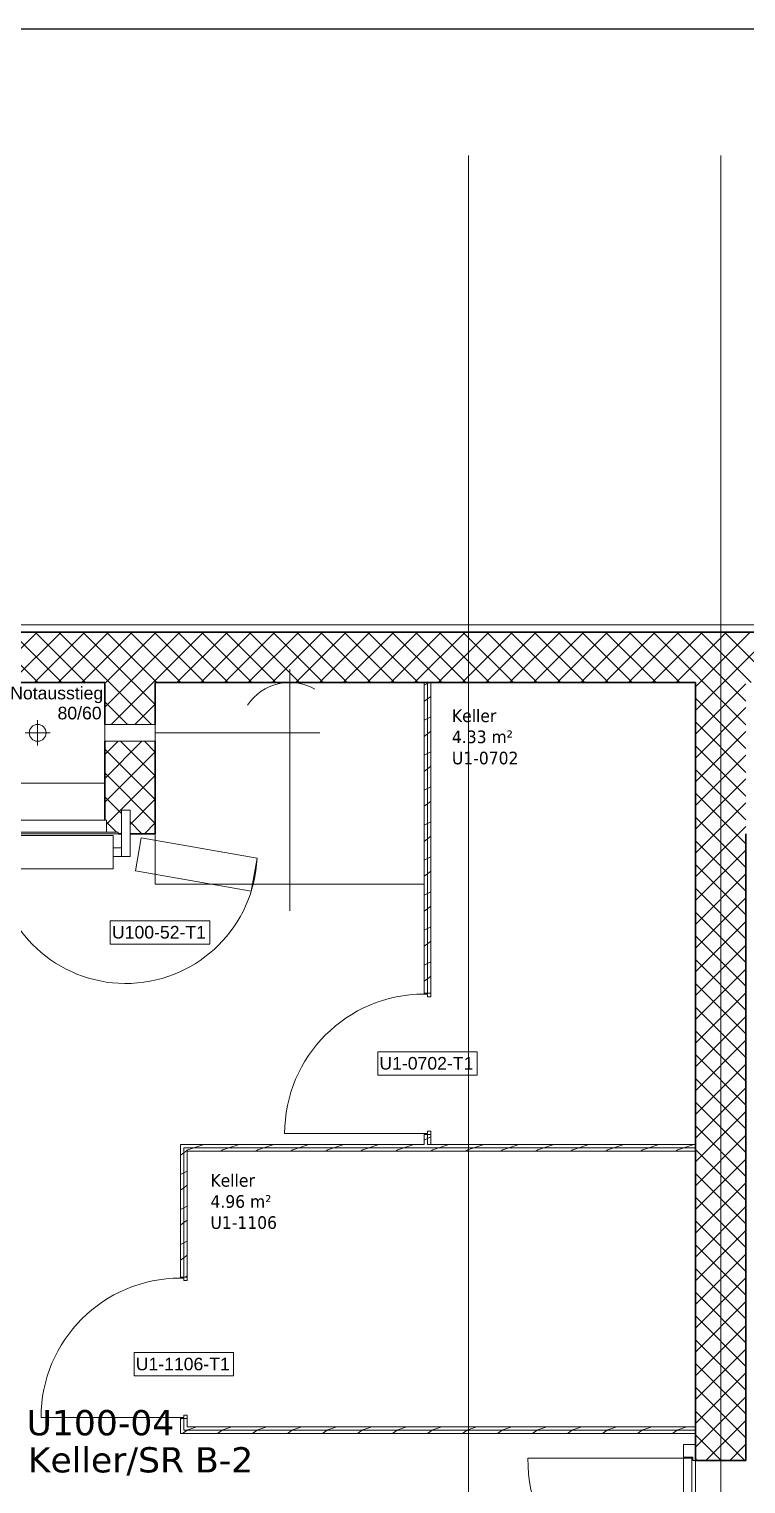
# Model space of a CAD drawing. Extents: x -1907 to 937, y -179 to 966.
# Drawn here: x -321.2 to -235.9, y 792.4 to 965.5 of the extents above; entities that cross this region are included whole.
import ezdxf
from ezdxf.lldxf.tags import DXFTag

# ---------------------------------------------------------------- set-up
doc = ezdxf.new("R2010")
doc.units = 0
doc.layers.get('0').update_dxf_attribs({"lineweight": 13})
for name, color, linetype, lineweight in [('A-____-NOTE-TEXT', 7, 'Continuous', 9), ('A-AREA-____-IDEN', 7, 'Continuous', 5), ('A-DETL-____-THIN', 7, 'Continuous', 9), ('A-DETL-GENF-HDLN', 7, '_Verdeckte Linien_', 9), ('A-DOOR-____-HDLN', 7, '_Verdeckte Linien_', 9), ('A-DOOR-____-IDEN', 7, 'Continuous', 5), ('A-DOOR-____-OTLN', 7, 'Continuous', 9), ('A-DOOR-FRAM-MCUT', 7, 'Continuous', 9), ('A-DOOR-FRAM-OTLN', 7, 'Continuous', 9), ('A-DOOR-OPNG-OTLN', 7, 'Continuous', 9), ('A-WALL-____-MCUT', 7, 'Continuous', 35), ('A-WALL-____-PATT', 7, 'Continuous', 35), ('A-WALL-FNSH-MCUT', 7, 'Continuous', 35), ('I-WALL-____-OTLN', 7, 'Continuous', 9), ('M-HVAC-DUCT-OTLN', 7, 'Continuous', 9), ('Q-SPCQ-____-HDLN', 7, '_Verdeckte Linien_', 9), ('S-GRID-____-OTLN', 7, 'Continuous', 5)]:
    doc.layers.add(name, color=color, linetype=linetype, lineweight=lineweight)
doc.layers.add('A-DETL-____-OTLN', color=5, linetype='Continuous', lineweight=9, true_color=0x0000ff)
doc.styles.get("Standard").update_dxf_attribs({"font": 'arial.ttf'})
tags = doc.linetypes.add('_Rasterlinie_', pattern=[0.375, 0.2, -0.05, 0.075, -0.05]).pattern_tags.tags
tags[10:11] = [DXFTag(74, 4), DXFTag(75, 0), DXFTag(340, '0'), DXFTag(46, 1.0), DXFTag(50, 0.0), DXFTag(44, 0.0), DXFTag(45, 0.0)]
tags[8:9] = [DXFTag(74, 4), DXFTag(75, 0), DXFTag(340, '0'), DXFTag(46, 1.0), DXFTag(50, 0.0), DXFTag(44, 0.0), DXFTag(45, 0.0)]
tags[6:7] = [DXFTag(74, 4), DXFTag(75, 0), DXFTag(340, '0'), DXFTag(46, 1.0), DXFTag(50, 0.0), DXFTag(44, 0.0), DXFTag(45, 0.0)]
tags[4:5] = [DXFTag(74, 4), DXFTag(75, 0), DXFTag(340, '0'), DXFTag(46, 1.0), DXFTag(50, 0.0), DXFTag(44, 0.0), DXFTag(45, 0.0)]
tags = doc.linetypes.add('_Strichliert - Fein_', pattern=[0.15, 0.1, -0.05]).pattern_tags.tags
tags[6:7] = [DXFTag(74, 4), DXFTag(75, 0), DXFTag(340, '0'), DXFTag(46, 1.0), DXFTag(50, 0.0), DXFTag(44, 0.0), DXFTag(45, 0.0)]
tags[4:5] = [DXFTag(74, 4), DXFTag(75, 0), DXFTag(340, '0'), DXFTag(46, 1.0), DXFTag(50, 0.0), DXFTag(44, 0.0), DXFTag(45, 0.0)]
tags = doc.linetypes.add('_Strichpunkt - Fein_', pattern=[0.2, 0.1, -0.05, 0, -0.05]).pattern_tags.tags
tags[10:11] = [DXFTag(74, 4), DXFTag(75, 0), DXFTag(340, '0'), DXFTag(46, 1.0), DXFTag(50, 0.0), DXFTag(44, 0.0), DXFTag(45, 0.0)]
tags[8:9] = [DXFTag(74, 4), DXFTag(75, 0), DXFTag(340, '0'), DXFTag(46, 1.0), DXFTag(50, 0.0), DXFTag(44, 0.0), DXFTag(45, 0.0)]
tags[6:7] = [DXFTag(74, 4), DXFTag(75, 0), DXFTag(340, '0'), DXFTag(46, 1.0), DXFTag(50, 0.0), DXFTag(44, 0.0), DXFTag(45, 0.0)]
tags[4:5] = [DXFTag(74, 4), DXFTag(75, 0), DXFTag(340, '0'), DXFTag(46, 1.0), DXFTag(50, 0.0), DXFTag(44, 0.0), DXFTag(45, 0.0)]
tags = doc.linetypes.add('_Verdeckte Linien_', pattern=[0.15, 0.1, -0.05]).pattern_tags.tags
tags[6:7] = [DXFTag(74, 4), DXFTag(75, 0), DXFTag(340, '0'), DXFTag(46, 1.0), DXFTag(50, 0.0), DXFTag(44, 0.0), DXFTag(45, 0.0)]
tags[4:5] = [DXFTag(74, 4), DXFTag(75, 0), DXFTag(340, '0'), DXFTag(46, 1.0), DXFTag(50, 0.0), DXFTag(44, 0.0), DXFTag(45, 0.0)]
tags = doc.linetypes.add('Strich Punkt fein', pattern=[0.2, 0.1, -0.05, 0, -0.05]).pattern_tags.tags
tags[10:11] = [DXFTag(74, 4), DXFTag(75, 0), DXFTag(340, '0'), DXFTag(46, 1.0), DXFTag(50, 0.0), DXFTag(44, 0.0), DXFTag(45, 0.0)]
tags[8:9] = [DXFTag(74, 4), DXFTag(75, 0), DXFTag(340, '0'), DXFTag(46, 1.0), DXFTag(50, 0.0), DXFTag(44, 0.0), DXFTag(45, 0.0)]
tags[6:7] = [DXFTag(74, 4), DXFTag(75, 0), DXFTag(340, '0'), DXFTag(46, 1.0), DXFTag(50, 0.0), DXFTag(44, 0.0), DXFTag(45, 0.0)]
tags[4:5] = [DXFTag(74, 4), DXFTag(75, 0), DXFTag(340, '0'), DXFTag(46, 1.0), DXFTag(50, 0.0), DXFTag(44, 0.0), DXFTag(45, 0.0)]

# ---------------------------------------------------------------- blocks, each defined once
blk = doc.blocks.new('Referenz-A0UJ2810XE', base_point=(-1920.13, -159.41))
at = {"layer": 'A-____-NOTE-TEXT', "color": 0, "linetype": 'Continuous', "lineweight": 5, "ltscale": 0.13}
for p, q in [((-320.16, 883.25), (-320.16, 880.25)), ((-318.66, 881.75), (-321.66, 881.75))]:
    blk.add_line(p, q, dxfattribs=at)
blk.add_circle((-320.16, 881.75), 1, dxfattribs=at)
at = {"layer": 'A-DETL-____-OTLN', "color": 0, "linetype": '_Strichliert - Fein_', "ltscale": 0.13}
blk.add_line((269.76, 894.63), (-1656.15, 894.63), dxfattribs=at)
at = {"layer": 'A-DETL-____-THIN', "color": 0, "linetype": 'Continuous', "ltscale": 0.13}
for p, q in [((-311.16, 869.55), (-325.16, 869.55)), ((-311.16, 865.55), (-311.16, 869.55)), ((-325.16, 865.55), (-311.16, 865.55))]:
    blk.add_line(p, q, dxfattribs=at)
at = {"layer": 'A-DETL-GENF-HDLN', "color": 0, "linetype": '_Verdeckte Linien_', "ltscale": 0.13}
for p, q in [((-290.16, 889.35), (-290.16, 860.55)), ((-306.16, 863.75), (-306.16, 887.75)), ((-306.16, 887.75), (-295.16, 887.75)), ((-287.16, 887.75), (-274.16, 887.75)), ((-274.16, 887.75), (-274.16, 863.75)), ((-286.56, 881.75), (-306.16, 881.75)), ((-308.53, 865.32), (-307.84, 869.26)), ((-307.84, 869.26), (-294.05, 866.83)), ((-294.05, 866.83), (-294.74, 862.89)), ((-294.74, 862.89), (-308.53, 865.32)), ((-274.16, 863.75), (-306.16, 863.75))]:
    blk.add_line(p, q, dxfattribs=at)
blk.add_ellipse((-290.16, 881.75), major_axis=(3, 5.2), ratio=1, start_param=0, end_param=1.50871, dxfattribs=at)
at = {"layer": 'A-DOOR-____-HDLN', "color": 0, "linetype": '_Verdeckte Linien_', "ltscale": 0.13}
blk.add_ellipse((-309.66, 867.55), major_axis=(-15.5, -2), ratio=1, start_param=0, end_param=2.96706, dxfattribs=at)
at = {"layer": 'A-DOOR-____-IDEN', "color": 0, "linetype": 'Continuous', "ltscale": 0.13}
for p, q in [((-311.51, 859.39), (-299.67, 859.39)), ((-311.51, 856.61), (-311.51, 859.39)), ((-299.67, 859.39), (-299.67, 856.61)), ((-299.67, 856.61), (-311.51, 856.61)), ((-279.68, 843.79), (-267.84, 843.79)), ((-279.68, 841.01), (-279.68, 843.79)), ((-267.84, 843.79), (-267.84, 841.01)), ((-267.84, 841.01), (-279.68, 841.01)), ((-308.68, 807.99), (-296.84, 807.99)), ((-308.68, 805.21), (-308.68, 807.99)), ((-296.84, 807.99), (-296.84, 805.21)), ((-296.84, 805.21), (-308.68, 805.21))]:
    blk.add_line(p, q, dxfattribs=at)
at = {"layer": 'A-DOOR-____-OTLN', "color": 0, "linetype": 'Continuous', "ltscale": 0.13}
for p, q in [((-309.16, 872.55), (-310.16, 872.55)), ((-310.16, 872.55), (-310.16, 867.05)), ((-309.16, 867.05), (-309.16, 872.55)), ((-310.16, 868.05), (-311.16, 868.05)), ((-311.16, 867.05), (-310.16, 867.05)), ((-310.16, 867.05), (-309.16, 867.05)), ((-243.3, 795.41), (-242.3, 795.41)), ((-243.3, 776.89), (-243.3, 795.41)), ((-242.3, 795.41), (-242.3, 776.89))]:
    blk.add_line(p, q, dxfattribs=at)
at = {"layer": 'A-DOOR-____-OTLN', "color": 0, "linetype": 'Strich Punkt fein', "ltscale": 0.13}
blk.add_line((-241.86, 795.15), (-241.86, 777.15), dxfattribs=at)
at = {"layer": 'A-DOOR-FRAM-MCUT', "color": 0, "linetype": 'Continuous', "ltscale": 0.13}
for p, q in [((-274.16, 850.75), (-273.36, 850.75)), ((-274.16, 850.65), (-274.16, 850.75)), ((-273.76, 850.65), (-274.16, 850.65)), ((-273.76, 850.35), (-273.76, 850.65)), ((-273.36, 850.35), (-273.76, 850.35)), ((-273.36, 850.75), (-273.36, 850.35)), ((-274.16, 834.05), (-273.76, 834.05)), ((-274.16, 833.95), (-274.16, 834.05)), ((-273.36, 833.95), (-274.16, 833.95)), ((-273.76, 834.35), (-273.36, 834.35)), ((-273.76, 834.05), (-273.76, 834.35)), ((-273.36, 834.35), (-273.36, 833.95)), ((-303.16, 816.95), (-302.36, 816.95)), ((-303.16, 816.85), (-303.16, 816.95)), ((-302.76, 816.85), (-303.16, 816.85)), ((-302.76, 816.55), (-302.76, 816.85)), ((-302.36, 816.55), (-302.76, 816.55)), ((-302.36, 816.95), (-302.36, 816.55)), ((-303.16, 800.25), (-302.76, 800.25)), ((-303.16, 800.15), (-303.16, 800.25)), ((-302.36, 800.15), (-303.16, 800.15)), ((-302.76, 800.55), (-302.36, 800.55)), ((-302.76, 800.25), (-302.76, 800.55)), ((-302.36, 800.55), (-302.36, 800.15)), ((-243.3, 797.05), (-241.86, 797.05)), ((-243.3, 795.55), (-243.3, 797.05)), ((-241.86, 797.05), (-241.86, 795.15)), ((-242.16, 795.55), (-243.3, 795.55)), ((-242.16, 795.15), (-242.16, 795.55)), ((-241.86, 795.15), (-242.16, 795.15))]:
    blk.add_line(p, q, dxfattribs=at)
at = {"layer": 'A-DOOR-FRAM-OTLN', "color": 0, "linetype": 'Continuous', "ltscale": 0.13}
for p, q in [((-311.96, 871.35), (-324.36, 871.35)), ((-311.96, 871.35), (-311.96, 869.95)), ((-310.56, 869.95), (-325.76, 869.95)), ((-325.76, 869.75), (-310.56, 869.75)), ((-310.56, 869.95), (-310.56, 869.75))]:
    blk.add_line(p, q, dxfattribs=at)
at = {"layer": 'A-DOOR-OPNG-OTLN', "color": 0, "linetype": 'Continuous', "ltscale": 0.13}
for p, q in [((-274.16, 834.05), (-290.76, 834.05)), ((-303.16, 800.25), (-319.76, 800.25)), ((-261.82, 795.41), (-243.3, 795.41))]:
    blk.add_line(p, q, dxfattribs=at)
for centre, major_axis in [((-274.16, 834.05), (0, 16.6)), ((-303.16, 800.25), (0, 16.6)), ((-243.3, 795.41), (-18.52, 0))]:
    blk.add_ellipse(centre, major_axis=major_axis, ratio=1, start_param=0, end_param=1.570796, dxfattribs=at)
at = {"layer": 'A-WALL-____-MCUT', "color": 0, "linetype": 'Continuous', "ltscale": 0.35}
for p, q in [((256.94, 893.75), (-1656.95, 893.75)), ((-328.16, 887.75), (-312.16, 887.75)), ((-312.16, 887.75), (-312.16, 882.75)), ((-306.16, 882.75), (-306.16, 887.75)), ((-306.16, 887.75), (-241.86, 887.75)), ((-241.86, 887.75), (-241.86, 795.15)), ((-312.16, 880.75), (-312.16, 871.35)), ((-306.16, 869.75), (-306.16, 880.75)), ((-310.56, 869.75), (-310.16, 869.75)), ((-309.16, 869.75), (-306.16, 869.75)), ((-235.86, 795.15), (-235.86, 869.75)), ((-241.86, 795.15), (-235.86, 795.15))]:
    blk.add_line(p, q, dxfattribs=at)
at = {"layer": 'A-WALL-____-MCUT', "color": 0, "linetype": 'Continuous', "lineweight": 9, "ltscale": 0.13}
for p, q in [((-273.76, 887.75), (-273.76, 850.75)), ((-273.76, 833.95), (-273.76, 832.75)), ((-302.76, 832.35), (-302.76, 816.95)), ((-241.86, 832.35), (-302.76, 832.35)), ((-273.76, 832.75), (-273.36, 832.75)), ((-302.76, 800.15), (-302.76, 798.75)), ((-241.86, 798.75), (-302.76, 798.75))]:
    blk.add_line(p, q, dxfattribs=at)
at = {"layer": 'A-WALL-____-PATT', "color": 0, "linetype": 'Continuous', "lineweight": 9, "ltscale": 0.13}
for p, q in [((-326.21, 887.75), (-320.21, 893.75)), ((-320.1, 887.75), (-326.1, 893.75)), ((-323.38, 887.75), (-317.38, 893.75)), ((-317.28, 887.75), (-323.28, 893.75)), ((-320.55, 887.75), (-314.55, 893.75)), ((-314.45, 887.75), (-320.45, 893.75)), ((-317.72, 887.75), (-311.72, 893.75)), ((-311.62, 887.75), (-317.62, 893.75)), ((-314.89, 887.75), (-308.89, 893.75)), ((-308.79, 887.75), (-314.79, 893.75)), ((-312.06, 887.75), (-306.06, 893.75)), ((-305.96, 887.75), (-311.96, 893.75)), ((-309.24, 887.75), (-303.24, 893.75)), ((-303.13, 887.75), (-309.13, 893.75)), ((-306.41, 887.75), (-300.41, 893.75)), ((-300.3, 887.75), (-306.3, 893.75)), ((-303.58, 887.75), (-297.58, 893.75)), ((-297.48, 887.75), (-303.48, 893.75)), ((-300.75, 887.75), (-294.75, 893.75)), ((-294.65, 887.75), (-300.65, 893.75)), ((-297.92, 887.75), (-291.92, 893.75)), ((-291.82, 887.75), (-297.82, 893.75)), ((-295.09, 887.75), (-289.09, 893.75)), ((-288.99, 887.75), (-294.99, 893.75)), ((-292.26, 887.75), (-286.26, 893.75)), ((-286.16, 887.75), (-292.16, 893.75)), ((-289.44, 887.75), (-283.44, 893.75)), ((-283.33, 887.75), (-289.33, 893.75)), ((-286.61, 887.75), (-280.61, 893.75)), ((-280.51, 887.75), (-286.51, 893.75)), ((-283.78, 887.75), (-277.78, 893.75)), ((-277.68, 887.75), (-283.68, 893.75)), ((-280.95, 887.75), (-274.95, 893.75)), ((-274.85, 887.75), (-280.85, 893.75)), ((-278.12, 887.75), (-272.12, 893.75)), ((-272.02, 887.75), (-278.02, 893.75)), ((-275.29, 887.75), (-269.29, 893.75)), ((-269.19, 887.75), (-275.19, 893.75)), ((-272.47, 887.75), (-266.47, 893.75)), ((-266.36, 887.75), (-272.36, 893.75)), ((-269.64, 887.75), (-263.64, 893.75)), ((-263.54, 887.75), (-269.54, 893.75)), ((-266.81, 887.75), (-260.81, 893.75)), ((-260.71, 887.75), (-266.71, 893.75)), ((-263.98, 887.75), (-257.98, 893.75)), ((-257.88, 887.75), (-263.88, 893.75)), ((-261.15, 887.75), (-255.15, 893.75)), ((-255.05, 887.75), (-261.05, 893.75)), ((-258.32, 887.75), (-252.32, 893.75)), ((-252.22, 887.75), (-258.22, 893.75)), ((-255.5, 887.75), (-249.5, 893.75)), ((-249.39, 887.75), (-255.39, 893.75)), ((-252.67, 887.75), (-246.67, 893.75)), ((-246.56, 887.75), (-252.56, 893.75)), ((-249.84, 887.75), (-243.84, 893.75)), ((-243.74, 887.75), (-249.74, 893.75)), ((-247.01, 887.75), (-241.01, 893.75)), ((-240.91, 887.75), (-246.91, 893.75)), ((-244.18, 887.75), (-238.18, 893.75)), ((-238.08, 887.75), (-244.08, 893.75)), ((-241.35, 887.75), (-235.35, 893.75)), ((-235.25, 887.75), (-241.25, 893.75)), ((-238.52, 887.75), (-232.52, 893.75)), ((-232.42, 887.75), (-238.42, 893.75)), ((-312.16, 887.65), (-312.06, 887.75)), ((-312.16, 884.82), (-309.24, 887.75)), ((-306.62, 882.75), (-311.62, 887.75)), ((-311.41, 882.75), (-306.41, 887.75)), ((-306.16, 885.12), (-308.79, 887.75)), ((-273.76, 887.62), (-274.16, 887.42)), ((-273.5, 887.75), (-273.76, 887.62)), ((-241.86, 887.24), (-241.35, 887.75)), ((-241.86, 884.41), (-238.52, 887.75)), ((-241.86, 881.59), (-235.86, 887.59)), ((-235.86, 882.7), (-240.91, 887.75)), ((-235.86, 885.53), (-238.08, 887.75)), ((-309.45, 882.75), (-312.16, 885.46)), ((-308.58, 882.75), (-306.16, 885.17)), ((-273.76, 885.8), (-274.16, 885.5)), ((-273.36, 886.1), (-273.76, 885.8)), ((-235.86, 879.88), (-241.86, 885.88)), ((-273.76, 883.46), (-274.16, 883.26)), ((-273.36, 883.66), (-273.76, 883.46)), ((-241.86, 878.76), (-235.86, 884.76)), ((-273.76, 881.64), (-274.16, 881.34)), ((-273.36, 881.94), (-273.76, 881.64)), ((-235.86, 877.05), (-241.86, 883.05)), ((-241.86, 875.93), (-235.86, 881.93)), ((-312.16, 879.17), (-310.58, 880.75)), ((-312.16, 876.34), (-307.75, 880.75)), ((-306.16, 873.81), (-312.16, 879.81)), ((-306.16, 876.64), (-310.28, 880.75)), ((-306.16, 879.46), (-307.45, 880.75)), ((-235.86, 874.22), (-241.86, 880.22)), ((-312.16, 873.51), (-306.16, 879.51)), ((-273.76, 879.29), (-274.16, 879.09)), ((-273.36, 879.49), (-273.76, 879.29)), ((-241.86, 873.1), (-235.86, 879.1)), ((-306.16, 870.98), (-312.16, 876.98)), ((-311.96, 870.88), (-306.16, 876.68)), ((-273.76, 877.47), (-274.16, 877.17)), ((-273.36, 877.77), (-273.76, 877.47)), ((-235.86, 871.39), (-241.86, 877.39)), ((-273.76, 875.13), (-274.16, 874.93)), ((-273.36, 875.33), (-273.76, 875.13)), ((-241.86, 870.27), (-235.86, 876.27)), ((-235.86, 868.56), (-241.86, 874.56)), ((-310.16, 872.15), (-312.16, 874.15)), ((-309.16, 870.85), (-306.16, 873.85)), ((-273.76, 873.31), (-274.16, 873.01)), ((-273.36, 873.61), (-273.76, 873.31)), ((-241.86, 867.44), (-235.86, 873.44)), ((-310.79, 869.95), (-311.96, 871.12)), ((-307.76, 869.75), (-309.16, 871.15)), ((-273.36, 871.16), (-273.76, 870.96)), ((-235.86, 865.73), (-241.86, 871.73)), ((-310.26, 869.75), (-310.16, 869.85)), ((-307.44, 869.75), (-306.16, 871.03)), ((-273.76, 870.96), (-274.16, 870.76)), ((-273.36, 869.44), (-273.76, 869.14)), ((-241.86, 864.61), (-235.86, 870.61)), ((-273.76, 869.14), (-274.16, 868.84)), ((-235.86, 862.9), (-241.86, 868.9)), ((-241.86, 861.79), (-235.86, 867.79)), ((-273.76, 866.8), (-274.16, 866.6)), ((-273.36, 867), (-273.76, 866.8)), ((-235.86, 860.08), (-241.86, 866.08)), ((-273.76, 864.98), (-274.16, 864.68)), ((-273.36, 865.28), (-273.76, 864.98)), ((-241.86, 858.96), (-235.86, 864.96)), ((-273.76, 862.63), (-274.16, 862.43)), ((-273.36, 862.83), (-273.76, 862.63)), ((-235.86, 857.25), (-241.86, 863.25)), ((-273.76, 860.81), (-274.16, 860.51)), ((-273.36, 861.11), (-273.76, 860.81)), ((-241.86, 856.13), (-235.86, 862.13)), ((-235.86, 854.42), (-241.86, 860.42)), ((-241.86, 853.3), (-235.86, 859.3)), ((-273.76, 858.47), (-274.16, 858.27)), ((-273.36, 858.67), (-273.76, 858.47)), ((-235.86, 851.59), (-241.86, 857.59)), ((-273.76, 856.65), (-274.16, 856.35)), ((-273.36, 856.95), (-273.76, 856.65)), ((-241.86, 850.47), (-235.86, 856.47)), ((-273.76, 854.3), (-274.16, 854.1)), ((-273.36, 854.5), (-273.76, 854.3)), ((-235.86, 848.76), (-241.86, 854.76)), ((-273.76, 852.48), (-274.16, 852.18)), ((-273.36, 852.78), (-273.76, 852.48)), ((-241.86, 847.64), (-235.86, 853.64)), ((-235.86, 845.93), (-241.86, 851.93)), ((-241.86, 844.82), (-235.86, 850.82)), ((-235.86, 843.11), (-241.86, 849.11)), ((-241.86, 841.99), (-235.86, 847.99)), ((-235.86, 840.28), (-241.86, 846.28)), ((-241.86, 839.16), (-235.86, 845.16)), ((-235.86, 837.45), (-241.86, 843.45)), ((-241.86, 836.33), (-235.86, 842.33)), ((-235.86, 834.62), (-241.86, 840.62)), ((-241.86, 833.5), (-235.86, 839.5)), ((-235.86, 831.79), (-241.86, 837.79)), ((-241.86, 830.67), (-235.86, 836.67)), ((-235.86, 828.96), (-241.86, 834.96)), ((-273.76, 833.48), (-274.16, 833.28)), ((-273.36, 833.68), (-273.76, 833.48)), ((-241.86, 827.85), (-235.86, 833.85)), ((-302.76, 831.78), (-303.16, 831.48)), ((-302.36, 832.08), (-302.76, 831.78)), ((-302.32, 832.11), (-302.36, 832.08)), ((-301.56, 832.35), (-302.28, 832.11)), ((-300.36, 832.75), (-301.56, 832.35)), ((-298.15, 832.11), (-298.36, 831.95)), ((-297.39, 832.35), (-298.11, 832.11)), ((-296.19, 832.75), (-297.39, 832.35)), ((-293.99, 832.11), (-294.2, 831.95)), ((-293.23, 832.35), (-293.95, 832.11)), ((-292.03, 832.75), (-293.23, 832.35)), ((-289.82, 832.11), (-290.03, 831.95)), ((-289.07, 832.35), (-289.78, 832.11)), ((-287.87, 832.75), (-289.07, 832.35)), ((-285.66, 832.11), (-285.87, 831.95)), ((-284.9, 832.35), (-285.62, 832.11)), ((-283.7, 832.75), (-284.9, 832.35)), ((-281.49, 832.11), (-281.7, 831.95)), ((-280.74, 832.35), (-281.45, 832.11)), ((-279.54, 832.75), (-280.74, 832.35)), ((-277.33, 832.11), (-277.54, 831.95)), ((-276.57, 832.35), (-277.29, 832.11)), ((-275.37, 832.75), (-276.57, 832.35)), ((-273.16, 832.11), (-273.37, 831.95)), ((-272.41, 832.35), (-273.12, 832.11)), ((-271.21, 832.75), (-272.41, 832.35)), ((-269, 832.11), (-269.21, 831.95)), ((-268.24, 832.35), (-268.96, 832.11)), ((-267.04, 832.75), (-268.24, 832.35)), ((-264.83, 832.11), (-265.04, 831.95)), ((-264.08, 832.35), (-264.79, 832.11)), ((-262.88, 832.75), (-264.08, 832.35)), ((-260.67, 832.11), (-260.88, 831.95)), ((-259.91, 832.35), (-260.63, 832.11)), ((-258.71, 832.75), (-259.91, 832.35)), ((-256.5, 832.11), (-256.71, 831.95)), ((-255.75, 832.35), (-256.46, 832.11)), ((-254.55, 832.75), (-255.75, 832.35)), ((-252.34, 832.11), (-252.55, 831.95)), ((-251.58, 832.35), (-252.3, 832.11)), ((-250.38, 832.75), (-251.58, 832.35)), ((-248.17, 832.11), (-248.38, 831.95)), ((-247.42, 832.35), (-248.13, 832.11)), ((-246.22, 832.75), (-247.42, 832.35)), ((-244, 832.11), (-244.22, 831.95)), ((-243.25, 832.35), (-243.97, 832.11)), ((-242.05, 832.75), (-243.25, 832.35)), ((-235.86, 826.14), (-241.86, 832.14)), ((-302.36, 829.59), (-302.76, 829.39)), ((-241.86, 825.02), (-235.86, 831.02)), ((-302.76, 829.39), (-303.16, 829.19)), ((-302.36, 827.91), (-302.76, 827.61)), ((-235.86, 823.31), (-241.86, 829.31)), ((-241.86, 822.19), (-235.86, 828.19)), ((-302.76, 827.61), (-303.16, 827.31)), ((-235.86, 820.48), (-241.86, 826.48)), ((-302.76, 825.23), (-303.16, 825.03)), ((-302.36, 825.43), (-302.76, 825.23)), ((-241.86, 819.36), (-235.86, 825.36)), ((-302.76, 823.45), (-303.16, 823.15)), ((-302.36, 823.75), (-302.76, 823.45)), ((-235.86, 817.65), (-241.86, 823.65)), ((-302.76, 821.06), (-303.16, 820.86)), ((-302.36, 821.26), (-302.76, 821.06)), ((-241.86, 816.53), (-235.86, 822.53)), ((-302.76, 819.28), (-303.16, 818.98)), ((-302.36, 819.58), (-302.76, 819.28)), ((-235.86, 814.82), (-241.86, 820.82)), ((-241.86, 813.7), (-235.86, 819.7)), ((-235.86, 811.99), (-241.86, 817.99)), ((-302.36, 817.1), (-302.65, 816.95)), ((-241.86, 810.87), (-235.86, 816.87)), ((-235.86, 809.16), (-241.86, 815.16)), ((-241.86, 808.05), (-235.86, 814.05)), ((-235.86, 806.34), (-241.86, 812.34)), ((-241.86, 805.22), (-235.86, 811.22)), ((-235.86, 803.51), (-241.86, 809.51)), ((-241.86, 802.39), (-235.86, 808.39)), ((-235.86, 800.68), (-241.86, 806.68)), ((-241.86, 799.56), (-235.86, 805.56)), ((-235.86, 797.85), (-241.86, 803.85)), ((-241.86, 796.73), (-235.86, 802.73)), ((-302.93, 800.15), (-303.16, 800.04)), ((-235.99, 795.15), (-241.86, 801.02)), ((-302.37, 798.75), (-302.9, 798.35)), ((-302.32, 798.79), (-302.37, 798.75)), ((-301.21, 799.15), (-302.28, 798.79)), ((-298.2, 798.75), (-298.74, 798.35)), ((-298.15, 798.79), (-298.2, 798.75)), ((-297.04, 799.15), (-298.11, 798.79)), ((-294.04, 798.75), (-294.57, 798.35)), ((-293.98, 798.79), (-294.04, 798.75)), ((-292.88, 799.15), (-293.95, 798.79)), ((-289.87, 798.75), (-290.41, 798.35)), ((-289.82, 798.79), (-289.87, 798.75)), ((-288.71, 799.15), (-289.78, 798.79)), ((-285.71, 798.75), (-286.24, 798.35)), ((-285.65, 798.79), (-285.71, 798.75)), ((-284.55, 799.15), (-285.62, 798.79)), ((-281.54, 798.75), (-282.08, 798.35)), ((-281.49, 798.79), (-281.54, 798.75)), ((-280.38, 799.15), (-281.45, 798.79)), ((-277.38, 798.75), (-277.91, 798.35)), ((-277.32, 798.79), (-277.38, 798.75)), ((-276.22, 799.15), (-277.29, 798.79)), ((-273.21, 798.75), (-273.75, 798.35)), ((-273.16, 798.79), (-273.21, 798.75)), ((-272.05, 799.15), (-273.12, 798.79)), ((-269.05, 798.75), (-269.58, 798.35)), ((-268.99, 798.79), (-269.05, 798.75)), ((-267.89, 799.15), (-268.96, 798.79)), ((-264.88, 798.75), (-265.42, 798.35)), ((-264.83, 798.79), (-264.88, 798.75)), ((-263.72, 799.15), (-264.79, 798.79)), ((-260.72, 798.75), (-261.25, 798.35)), ((-260.66, 798.79), (-260.72, 798.75)), ((-259.56, 799.15), (-260.62, 798.79)), ((-256.55, 798.75), (-257.09, 798.35)), ((-256.5, 798.79), (-256.55, 798.75)), ((-255.39, 799.15), (-256.46, 798.79)), ((-252.39, 798.75), (-252.92, 798.35)), ((-252.33, 798.79), (-252.39, 798.75)), ((-251.23, 799.15), (-252.29, 798.8)), ((-248.22, 798.75), (-248.76, 798.35)), ((-248.17, 798.79), (-248.22, 798.75)), ((-247.07, 799.15), (-248.13, 798.8)), ((-244.06, 798.75), (-244.59, 798.35)), ((-244, 798.79), (-244.06, 798.75)), ((-242.9, 799.15), (-243.96, 798.8)), ((-240.62, 795.15), (-235.86, 799.9)), ((-238.82, 795.15), (-241.86, 798.19)), ((-237.79, 795.15), (-235.86, 797.08)), ((-241.65, 795.15), (-241.86, 795.37))]:
    blk.add_line(p, q, dxfattribs=at)
at = {"layer": 'A-WALL-FNSH-MCUT', "color": 0, "linetype": 'Continuous', "lineweight": 9, "ltscale": 0.13}
for p, q in [((-274.16, 887.75), (-274.16, 850.75)), ((-273.36, 850.75), (-273.36, 887.75)), ((-274.16, 850.75), (-273.36, 850.75)), ((-273.36, 833.95), (-274.16, 833.95)), ((-274.16, 833.95), (-274.16, 832.75)), ((-273.36, 832.75), (-273.36, 833.95)), ((-303.16, 832.75), (-303.16, 816.95)), ((-274.16, 832.75), (-303.16, 832.75)), ((-302.36, 816.95), (-302.36, 831.95)), ((-302.36, 831.95), (-241.86, 831.95)), ((-241.86, 832.75), (-273.36, 832.75)), ((-303.16, 816.95), (-302.36, 816.95)), ((-302.36, 800.15), (-303.16, 800.15)), ((-303.16, 800.15), (-303.16, 798.35)), ((-302.36, 799.15), (-302.36, 800.15)), ((-241.86, 799.15), (-302.36, 799.15)), ((-303.16, 798.35), (-241.86, 798.35))]:
    blk.add_line(p, q, dxfattribs=at)
at = {"layer": 'I-WALL-____-OTLN', "color": 0, "linetype": 'Continuous', "ltscale": 0.13}
blk.add_line((-324.16, 875.75), (-312.16, 875.75), dxfattribs=at)
at = {"layer": 'M-HVAC-DUCT-OTLN', "color": 0, "linetype": '_Strichpunkt - Fein_', "ltscale": 0.13}
for p, q in [((-306.16, 882.75), (-312.16, 882.75)), ((-312.16, 882.75), (-312.16, 880.75)), ((-306.16, 880.75), (-306.16, 882.75)), ((-312.16, 880.75), (-306.16, 880.75))]:
    blk.add_line(p, q, dxfattribs=at)
at = {"layer": 'Q-SPCQ-____-HDLN', "color": 0, "linetype": '_Verdeckte Linien_', "ltscale": 0.13}
blk.add_line((-290.16, 887.75), (-290.16, 863.75), dxfattribs=at)
at = {"layer": 'S-GRID-____-OTLN', "color": 0, "linetype": '_Rasterlinie_', "ltscale": 0.13}
for p, q in [((-268.86, 186.65), (-268.86, 950.47)), ((-238.86, 950.47), (-238.86, 577.14))]:
    blk.add_line(p, q, dxfattribs=at)
at = {"layer": 'A-____-NOTE-TEXT', "color": 0, "linetype": 'Continuous', "lineweight": 5, "ltscale": 0.13, "char_height": 1.5, "attachment_point": 1}
for s, insert in [('{\\fArial;Notausstieg}', (-323.42, 887.24)), ('{\\fArial;80/60}', (-317.79, 884.86))]:
    blk.add_mtext(s, dxfattribs=dict(at, insert=insert))
at = {"layer": 'A-AREA-____-IDEN', "color": 0, "linetype": 'Continuous', "ltscale": 0.13, "attachment_point": 1}
for s, insert, char_height in [('{\\W0.9;\\fVerdana;Keller}', (-270.85, 884.54), 1.5), ('{\\W0.9;\\fVerdana;4.33 m²}', (-270.85, 882.03), 1.5), ('{\\W0.9;\\fVerdana;U1-0702}', (-270.85, 879.51), 1.5), ('{\\W0.9;\\fVerdana;Keller}', (-299.59, 829.23), 1.5), ('{\\W0.9;\\fVerdana;4.96 m²}', (-299.59, 826.72), 1.5), ('{\\W0.9;\\fVerdana;U1-1106}', (-299.59, 824.21), 1.5), ('{\\fVerdana;U100-04}', (-321.48, 801.14), 3), ('{\\fVerdana;Keller/SR B-2}', (-321.33, 796.72), 3)]:
    blk.add_mtext(s, dxfattribs=dict(at, insert=insert, char_height=char_height))
at = {"layer": 'A-DOOR-____-IDEN', "color": 0, "linetype": 'Continuous', "ltscale": 0.13, "char_height": 1.5, "attachment_point": 1}
for s, insert in [('{\\fArial;U100-52-T1}', (-311.31, 858.77)), ('{\\fArial;U1-0702-T1}', (-279.48, 843.17)), ('{\\fArial;U1-1106-T1}', (-308.48, 807.37))]:
    blk.add_mtext(s, dxfattribs=dict(at, insert=insert))

msp = doc.modelspace()

# ---------------------------------------------------------------- linework, layer by layer
at = {"color": 0, "linetype": 'ByBlock', "lineweight": -2, "ltscale": 0.13}
msp.add_line((607.58, 965.53), (-1902.42, 965.53), dxfattribs=at)

# ---------------------------------------------------------------- block references
at = {"color": 9, "lineweight": 25, "ltscale": 0.25, "true_color": 0xc0c0c0}
msp.add_blockref('Referenz-A0UJ2810XE', (-1920.13, -159.41), dxfattribs=at)

doc.saveas('drawing.dxf')
